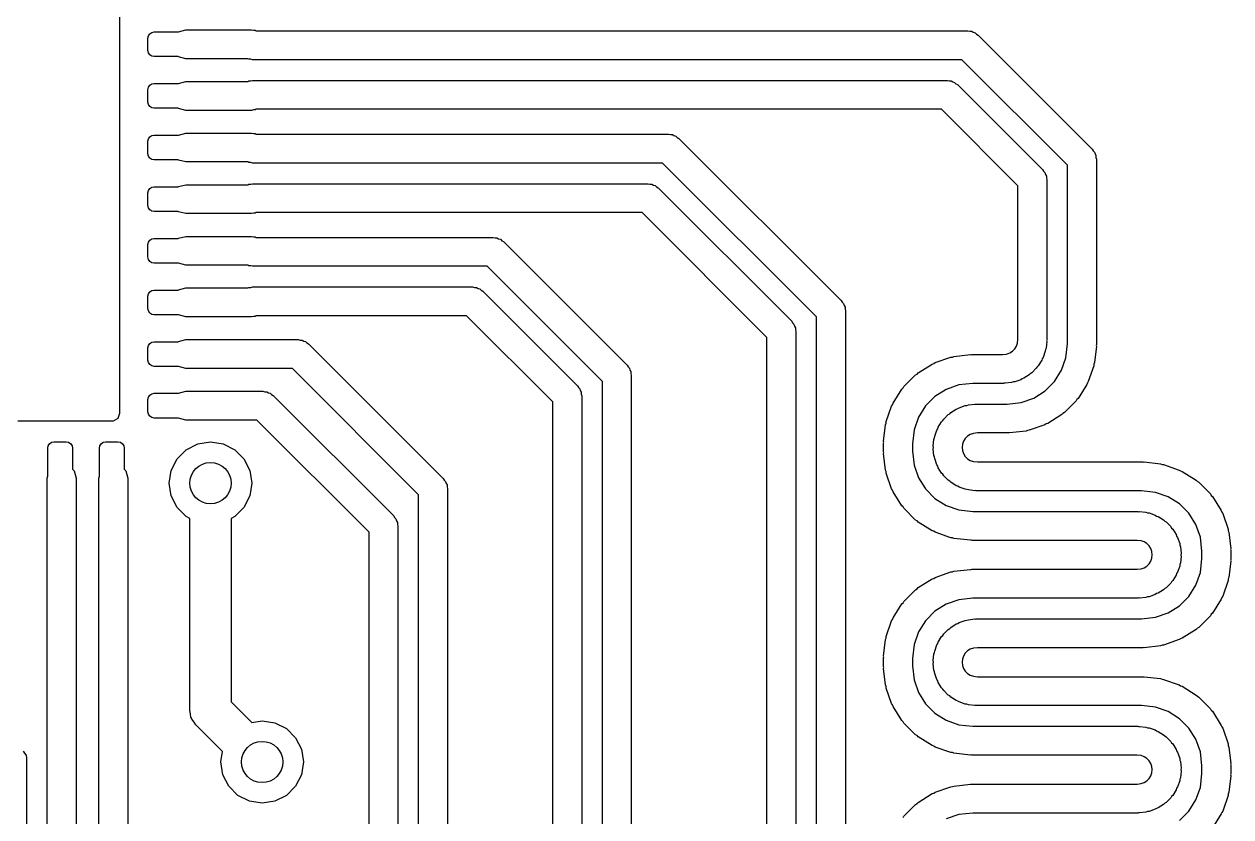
# Model space of a CAD drawing. Extents: x 2.37 to 5.13, y -5.38 to -2.62.
# Drawn here: x 3.7637 to 4.2234, y -4.3044 to -4.0022 of the extents above; entities that cross this region are included whole.
import ezdxf

# ---------------------------------------------------------------- set-up
doc = ezdxf.new("R2010")
doc.units = 0
doc.header["$MEASUREMENT"] = 0
doc.layers.add('BLACK', color=7, linetype='CONTINUOUS')

msp = doc.modelspace()

# ---------------------------------------------------------------- linework, layer by layer
at = {"layer": 'BLACK', "linetype": 'CONTINUOUS'}
for p, q in [((3.8, -3.84939), (3.8, -4.15061)), ((3.81082, -4.00748), (3.811, -4.00658)), ((3.81082, -4.0122), (3.81082, -4.00748)), ((3.811, -4.00658), (3.81151, -4.00581)), ((3.81151, -4.00581), (3.81228, -4.0053)), ((3.81228, -4.0053), (3.81318, -4.00512)), ((3.81318, -4.00512), (3.82239, -4.00512)), ((3.82239, -4.00512), (3.82244, -4.00507)), ((3.82244, -4.00507), (3.8252, -4.00433)), ((3.8252, -4.00433), (3.8503, -4.00433)), ((3.8503, -4.00433), (3.851, -4.00452)), ((3.851, -4.00452), (3.85172, -4.00452)), ((3.85172, -4.00452), (3.85208, -4.00472)), ((3.85208, -4.00472), (4.1232, -4.00472)), ((4.1232, -4.00472), (4.1239, -4.00491)), ((4.1239, -4.00491), (4.12463, -4.00491)), ((4.12463, -4.00491), (4.12525, -4.00528)), ((4.12525, -4.00528), (4.12595, -4.00546)), ((4.12595, -4.00546), (4.12647, -4.00598)), ((4.12647, -4.00598), (4.1271, -4.00634)), ((4.1271, -4.00634), (4.17055, -4.04979)), ((3.811, -4.01311), (3.81082, -4.0122)), ((3.81151, -4.01388), (3.811, -4.01311)), ((3.81228, -4.01439), (3.81151, -4.01388)), ((3.81318, -4.01457), (3.81228, -4.01439)), ((3.82239, -4.01457), (3.81318, -4.01457)), ((3.82244, -4.01462), (3.82239, -4.01457)), ((3.8252, -4.01535), (3.82244, -4.01462)), ((3.84891, -4.01535), (3.8252, -4.01535)), ((3.84926, -4.01556), (3.84891, -4.01535)), ((3.84999, -4.01556), (3.84926, -4.01556)), ((3.85069, -4.01575), (3.84999, -4.01556)), ((4.12092, -4.01575), (3.85069, -4.01575)), ((4.16114, -4.05597), (4.12092, -4.01575)), ((3.81082, -4.02717), (3.811, -4.02626)), ((3.811, -4.02626), (3.81151, -4.0255)), ((3.81151, -4.0255), (3.81228, -4.02498)), ((3.81228, -4.02498), (3.81318, -4.0248)), ((3.81318, -4.0248), (3.82239, -4.0248)), ((3.82239, -4.0248), (3.82244, -4.02475)), ((3.82244, -4.02475), (3.8252, -4.02402)), ((3.8252, -4.02402), (3.84891, -4.02402)), ((3.84891, -4.02402), (3.84926, -4.02381)), ((3.84926, -4.02381), (3.84999, -4.02381)), ((3.84999, -4.02381), (3.85069, -4.02362)), ((3.85069, -4.02362), (4.11537, -4.02362)), ((4.11537, -4.02362), (4.11607, -4.02381)), ((4.11607, -4.02381), (4.1168, -4.02381)), ((4.1168, -4.02381), (4.11743, -4.02417)), ((4.11743, -4.02417), (4.11813, -4.02436)), ((4.11813, -4.02436), (4.11864, -4.02487)), ((4.11864, -4.02487), (4.11927, -4.02524)), ((4.11927, -4.02524), (4.15165, -4.05762)), ((3.81082, -4.03189), (3.81082, -4.02717)), ((3.811, -4.03279), (3.81082, -4.03189)), ((3.81151, -4.03356), (3.811, -4.03279)), ((3.81228, -4.03407), (3.81151, -4.03356)), ((3.81318, -4.03425), (3.81228, -4.03407)), ((3.82239, -4.03425), (3.81318, -4.03425)), ((3.82244, -4.0343), (3.82239, -4.03425)), ((3.8252, -4.03504), (3.82244, -4.0343)), ((3.8503, -4.03504), (3.8252, -4.03504)), ((3.851, -4.03485), (3.8503, -4.03504)), ((3.85172, -4.03485), (3.851, -4.03485)), ((3.85208, -4.03465), (3.85172, -4.03485)), ((4.11309, -4.03465), (3.85208, -4.03465)), ((4.14224, -4.0638), (4.11309, -4.03465)), ((3.811, -4.04595), (3.81151, -4.04518)), ((3.81151, -4.04518), (3.81228, -4.04467)), ((3.81228, -4.04467), (3.81318, -4.04449)), ((3.81318, -4.04449), (3.82239, -4.04449)), ((3.82239, -4.04449), (3.82244, -4.04444)), ((3.82244, -4.04444), (3.8252, -4.0437)), ((3.8252, -4.0437), (3.8503, -4.0437)), ((3.8503, -4.0437), (3.851, -4.04389)), ((3.851, -4.04389), (3.85172, -4.04389)), ((3.85172, -4.04389), (3.85208, -4.04409)), ((3.85208, -4.04409), (4.00917, -4.04409)), ((4.00917, -4.04409), (4.00987, -4.04428)), ((4.00987, -4.04428), (4.0106, -4.04428)), ((4.0106, -4.04428), (4.01122, -4.04465)), ((4.01122, -4.04465), (4.01192, -4.04483)), ((4.01192, -4.04483), (4.01244, -4.04535)), ((4.01244, -4.04535), (4.01307, -4.04571)), ((3.81082, -4.04685), (3.811, -4.04595)), ((3.81082, -4.05157), (3.81082, -4.04685)), ((4.01307, -4.04571), (4.07495, -4.10759)), ((4.17055, -4.04979), (4.17091, -4.05042)), ((3.811, -4.05248), (3.81082, -4.05157)), ((3.81151, -4.05325), (3.811, -4.05248)), ((3.81228, -4.05376), (3.81151, -4.05325)), ((3.81318, -4.05394), (3.81228, -4.05376)), ((3.82239, -4.05394), (3.81318, -4.05394)), ((3.82244, -4.05399), (3.82239, -4.05394)), ((3.8252, -4.05472), (3.82244, -4.05399)), ((4.17091, -4.05042), (4.17142, -4.05093)), ((4.17142, -4.05093), (4.17161, -4.05163)), ((4.17161, -4.05163), (4.17197, -4.05226)), ((4.17197, -4.05226), (4.17197, -4.05299)), ((4.17197, -4.05299), (4.17216, -4.05369)), ((4.17216, -4.05369), (4.17216, -4.12433)), ((3.84891, -4.05472), (3.8252, -4.05472)), ((3.84926, -4.05493), (3.84891, -4.05472)), ((3.84999, -4.05493), (3.84926, -4.05493)), ((3.85069, -4.05512), (3.84999, -4.05493)), ((4.00689, -4.05512), (3.85069, -4.05512)), ((4.06554, -4.11377), (4.00689, -4.05512)), ((4.15165, -4.05762), (4.15201, -4.05824)), ((4.15201, -4.05824), (4.15252, -4.05876)), ((4.15252, -4.05876), (4.15271, -4.05946)), ((4.16114, -4.12402), (4.16114, -4.05597)), ((3.82244, -4.06412), (3.8252, -4.06339)), ((3.8252, -4.06339), (3.84891, -4.06339)), ((3.84891, -4.06339), (3.84926, -4.06318)), ((3.84926, -4.06318), (3.84999, -4.06318)), ((3.84999, -4.06318), (3.85069, -4.06299)), ((3.85069, -4.06299), (4.00134, -4.06299)), ((4.00134, -4.06299), (4.00204, -4.06318)), ((4.00204, -4.06318), (4.00277, -4.06318)), ((4.00277, -4.06318), (4.0034, -4.06354)), ((4.0034, -4.06354), (4.0041, -4.06373)), ((4.0041, -4.06373), (4.00461, -4.06424)), ((4.15271, -4.05946), (4.15308, -4.06009)), ((4.15308, -4.06009), (4.15308, -4.06081)), ((4.15308, -4.06081), (4.15326, -4.06151)), ((4.15326, -4.06151), (4.15326, -4.1226)), ((3.81082, -4.06654), (3.811, -4.06563)), ((3.81082, -4.07126), (3.81082, -4.06654)), ((3.811, -4.06563), (3.81151, -4.06487)), ((3.81151, -4.06487), (3.81228, -4.06435)), ((3.81228, -4.06435), (3.81318, -4.06417)), ((3.81318, -4.06417), (3.82239, -4.06417)), ((3.82239, -4.06417), (3.82244, -4.06412)), ((4.00461, -4.06424), (4.00524, -4.06461)), ((4.00524, -4.06461), (4.05605, -4.11542)), ((4.14224, -4.12229), (4.14224, -4.0638)), ((3.811, -4.07216), (3.81082, -4.07126)), ((3.81151, -4.07293), (3.811, -4.07216)), ((3.81228, -4.07344), (3.81151, -4.07293)), ((3.81318, -4.07362), (3.81228, -4.07344)), ((3.82239, -4.07362), (3.81318, -4.07362)), ((3.82244, -4.07367), (3.82239, -4.07362)), ((3.8252, -4.07441), (3.82244, -4.07367)), ((3.8503, -4.07441), (3.8252, -4.07441)), ((3.851, -4.07422), (3.8503, -4.07441)), ((3.85172, -4.07422), (3.851, -4.07422)), ((3.85208, -4.07402), (3.85172, -4.07422)), ((3.99906, -4.07402), (3.85208, -4.07402)), ((4.04664, -4.1216), (3.99906, -4.07402)), ((3.81082, -4.08622), (3.811, -4.08532)), ((3.81082, -4.09094), (3.81082, -4.08622)), ((3.811, -4.08532), (3.81151, -4.08455)), ((3.81151, -4.08455), (3.81228, -4.08404)), ((3.81228, -4.08404), (3.81318, -4.08386)), ((3.81318, -4.08386), (3.82239, -4.08386)), ((3.82239, -4.08386), (3.82244, -4.08381)), ((3.82244, -4.08381), (3.8252, -4.08307)), ((3.8252, -4.08307), (3.8503, -4.08307)), ((3.8503, -4.08307), (3.851, -4.08326)), ((3.851, -4.08326), (3.85172, -4.08326)), ((3.85172, -4.08326), (3.85208, -4.08346)), ((3.85208, -4.08346), (3.94234, -4.08346)), ((3.94234, -4.08346), (3.94304, -4.08365)), ((3.94304, -4.08365), (3.94377, -4.08365)), ((3.94377, -4.08365), (3.94439, -4.08402)), ((3.94439, -4.08402), (3.94509, -4.0842)), ((3.94509, -4.0842), (3.94561, -4.08472)), ((3.94561, -4.08472), (3.94624, -4.08508)), ((3.94624, -4.08508), (3.99335, -4.13219)), ((3.811, -4.09185), (3.81082, -4.09094)), ((3.81151, -4.09262), (3.811, -4.09185)), ((3.81228, -4.09313), (3.81151, -4.09262)), ((3.81318, -4.09331), (3.81228, -4.09313)), ((3.82239, -4.09331), (3.81318, -4.09331)), ((3.82244, -4.09336), (3.82239, -4.09331)), ((3.8252, -4.09409), (3.82244, -4.09336)), ((3.84891, -4.09409), (3.8252, -4.09409)), ((3.84926, -4.0943), (3.84891, -4.09409)), ((3.84999, -4.0943), (3.84926, -4.0943)), ((3.85069, -4.09449), (3.84999, -4.0943)), ((3.94006, -4.09449), (3.85069, -4.09449)), ((3.98394, -4.13837), (3.94006, -4.09449)), ((3.81082, -4.10591), (3.811, -4.105)), ((3.811, -4.105), (3.81151, -4.10424)), ((3.81151, -4.10424), (3.81228, -4.10372)), ((3.81228, -4.10372), (3.81318, -4.10354)), ((3.81318, -4.10354), (3.82239, -4.10354)), ((3.82239, -4.10354), (3.82244, -4.10349)), ((3.82244, -4.10349), (3.8252, -4.10276)), ((3.8252, -4.10276), (3.84891, -4.10276)), ((3.84891, -4.10276), (3.84926, -4.10255)), ((3.84926, -4.10255), (3.84999, -4.10255)), ((3.84999, -4.10255), (3.85069, -4.10236)), ((3.85069, -4.10236), (3.93451, -4.10236)), ((3.93451, -4.10236), (3.93521, -4.10255)), ((3.93521, -4.10255), (3.93594, -4.10255)), ((3.93594, -4.10255), (3.93657, -4.10291)), ((3.93657, -4.10291), (3.93727, -4.1031)), ((3.93727, -4.1031), (3.93778, -4.10361)), ((3.93778, -4.10361), (3.93841, -4.10398)), ((3.93841, -4.10398), (3.97445, -4.14002)), ((3.81082, -4.11063), (3.81082, -4.10591)), ((4.07495, -4.10759), (4.07531, -4.10822)), ((4.07531, -4.10822), (4.07582, -4.10873)), ((4.07582, -4.10873), (4.07601, -4.10943)), ((4.07601, -4.10943), (4.07637, -4.11006)), ((3.811, -4.11153), (3.81082, -4.11063)), ((3.81151, -4.1123), (3.811, -4.11153)), ((3.81228, -4.11281), (3.81151, -4.1123)), ((3.81318, -4.11299), (3.81228, -4.11281)), ((3.82239, -4.11299), (3.81318, -4.11299)), ((3.82244, -4.11304), (3.82239, -4.11299)), ((3.8252, -4.11378), (3.82244, -4.11304)), ((3.8503, -4.11378), (3.8252, -4.11378)), ((3.851, -4.11359), (3.8503, -4.11378)), ((3.85172, -4.11359), (3.851, -4.11359)), ((3.85208, -4.11339), (3.85172, -4.11359)), ((3.93223, -4.11339), (3.85208, -4.11339)), ((3.96504, -4.1462), (3.93223, -4.11339)), ((4.06554, -4.59969), (4.06554, -4.11377)), ((4.07637, -4.11006), (4.07637, -4.11079)), ((4.07637, -4.11079), (4.07656, -4.11149)), ((4.07656, -4.11149), (4.07656, -4.5974)), ((4.05605, -4.11542), (4.05641, -4.11604)), ((4.05641, -4.11604), (4.05692, -4.11656)), ((4.05692, -4.11656), (4.05711, -4.11726)), ((4.05711, -4.11726), (4.05748, -4.11789)), ((4.05748, -4.11789), (4.05748, -4.11861)), ((4.05748, -4.11861), (4.05766, -4.11931)), ((3.81151, -4.12392), (3.81228, -4.12341)), ((3.81228, -4.12341), (3.81318, -4.12323)), ((3.81318, -4.12323), (3.82239, -4.12323)), ((3.82239, -4.12323), (3.82244, -4.12318)), ((3.82244, -4.12318), (3.8252, -4.12244)), ((3.8252, -4.12244), (3.86811, -4.12244)), ((3.86811, -4.12244), (3.86881, -4.12263)), ((3.86881, -4.12263), (3.86954, -4.12263)), ((3.86954, -4.12263), (3.87017, -4.12299)), ((3.87017, -4.12299), (3.87087, -4.12318)), ((3.87087, -4.12318), (3.87138, -4.12369)), ((4.04664, -4.60751), (4.04664, -4.1216)), ((4.05766, -4.11931), (4.05766, -4.60523)), ((4.14207, -4.12382), (4.14224, -4.12229)), ((4.15323, -4.12322), (4.15295, -4.12567)), ((4.15326, -4.1226), (4.15318, -4.12291)), ((4.15318, -4.12291), (4.15323, -4.12322)), ((3.81082, -4.12559), (3.811, -4.12469)), ((3.81082, -4.13031), (3.81082, -4.12559)), ((3.811, -4.12469), (3.81151, -4.12392)), ((3.87138, -4.12369), (3.87201, -4.12406)), ((3.87201, -4.12406), (3.92335, -4.17539)), ((4.13642, -4.12811), (4.13795, -4.12794)), ((4.13795, -4.12794), (4.1391, -4.12753)), ((4.1391, -4.12753), (4.14014, -4.12688)), ((4.14014, -4.12688), (4.14101, -4.12601)), ((4.14101, -4.12601), (4.14166, -4.12498)), ((4.14166, -4.12498), (4.14207, -4.12382)), ((4.15268, -4.12687), (4.15186, -4.1292)), ((4.15272, -4.12625), (4.15268, -4.12687)), ((4.15295, -4.12567), (4.15272, -4.12625)), ((4.16053, -4.12937), (4.16114, -4.12402)), ((4.17213, -4.12495), (4.17142, -4.13122)), ((4.17216, -4.12433), (4.17208, -4.12463)), ((4.17208, -4.12463), (4.17213, -4.12495)), ((3.811, -4.13122), (3.81082, -4.13031)), ((3.81151, -4.13199), (3.811, -4.13122)), ((3.81228, -4.1325), (3.81151, -4.13199)), ((3.81318, -4.13268), (3.81228, -4.1325)), ((3.82239, -4.13268), (3.81318, -4.13268)), ((3.82244, -4.13273), (3.82239, -4.13268)), ((3.99335, -4.13219), (3.99371, -4.13282)), ((4.10424, -4.13511), (4.10958, -4.13175)), ((4.10958, -4.13175), (4.11018, -4.13156)), ((4.11018, -4.13156), (4.11069, -4.13121)), ((4.11069, -4.13121), (4.11665, -4.12913)), ((4.11665, -4.12913), (4.11727, -4.12908)), ((4.11727, -4.12908), (4.11786, -4.12885)), ((4.11786, -4.12885), (4.12413, -4.12815)), ((4.12413, -4.12815), (4.12444, -4.12819)), ((4.12444, -4.12819), (4.12475, -4.12811)), ((4.12475, -4.12811), (4.13642, -4.12811)), ((4.15001, -4.13241), (4.14956, -4.13283)), ((4.15133, -4.13032), (4.15001, -4.13241)), ((4.15151, -4.12972), (4.15133, -4.13032)), ((4.15186, -4.1292), (4.15151, -4.12972)), ((4.15886, -4.13415), (4.16053, -4.12937)), ((4.17114, -4.13242), (4.16906, -4.13838)), ((4.17119, -4.1318), (4.17114, -4.13242)), ((4.17142, -4.13122), (4.17119, -4.1318)), ((3.8252, -4.13346), (3.82244, -4.13273)), ((3.86583, -4.13346), (3.8252, -4.13346)), ((3.91394, -4.18157), (3.86583, -4.13346)), ((3.99371, -4.13282), (3.99422, -4.13333)), ((3.99422, -4.13333), (3.99441, -4.13403)), ((3.99441, -4.13403), (3.99477, -4.13466)), ((3.99477, -4.13466), (3.99477, -4.13539)), ((3.99477, -4.13539), (3.99496, -4.13609)), ((3.99496, -4.13609), (3.99496, -4.6538)), ((4.09881, -4.14034), (4.10327, -4.13588)), ((4.10327, -4.13588), (4.10381, -4.13556)), ((4.10381, -4.13556), (4.10424, -4.13511)), ((4.14444, -4.1372), (4.14385, -4.13738)), ((4.14653, -4.13589), (4.14444, -4.1372)), ((4.14696, -4.13543), (4.14653, -4.13589)), ((4.1475, -4.13512), (4.14696, -4.13543)), ((4.14924, -4.13337), (4.1475, -4.13512)), ((4.14956, -4.13283), (4.14924, -4.13337)), ((4.15616, -4.13845), (4.15886, -4.13415)), ((3.97445, -4.14002), (3.97481, -4.14064)), ((3.97481, -4.14064), (3.97532, -4.14116)), ((3.97532, -4.14116), (3.97551, -4.14186)), ((3.97551, -4.14186), (3.97588, -4.14249)), ((3.98394, -4.65609), (3.98394, -4.13837)), ((4.09468, -4.14665), (4.09804, -4.14131)), ((4.09804, -4.14131), (4.0985, -4.14088)), ((4.0985, -4.14088), (4.09881, -4.14034)), ((4.11492, -4.14141), (4.11063, -4.14411)), ((4.11971, -4.13974), (4.11492, -4.14141)), ((4.12506, -4.13914), (4.11971, -4.13974)), ((4.13673, -4.13914), (4.12506, -4.13914)), ((4.13703, -4.13905), (4.13673, -4.13914)), ((4.13734, -4.1391), (4.13703, -4.13905)), ((4.1398, -4.13882), (4.13734, -4.1391)), ((4.14038, -4.1386), (4.1398, -4.13882)), ((4.141, -4.13855), (4.14038, -4.1386)), ((4.14333, -4.13773), (4.141, -4.13855)), ((4.14385, -4.13738), (4.14333, -4.13773)), ((4.15258, -4.14203), (4.15616, -4.13845)), ((4.16852, -4.13949), (4.16517, -4.14484)), ((4.16871, -4.1389), (4.16852, -4.13949)), ((4.16906, -4.13838), (4.16871, -4.1389)), ((3.81082, -4.14528), (3.811, -4.14437)), ((3.81082, -4.15), (3.81082, -4.14528)), ((3.811, -4.14437), (3.81151, -4.14361)), ((3.81151, -4.14361), (3.81228, -4.14309)), ((3.81228, -4.14309), (3.81318, -4.14291)), ((3.81318, -4.14291), (3.82239, -4.14291)), ((3.82239, -4.14291), (3.82244, -4.14286)), ((3.82244, -4.14286), (3.8252, -4.14213)), ((3.8252, -4.14213), (3.85464, -4.14213)), ((3.85464, -4.14213), (3.85534, -4.14231)), ((3.85534, -4.14231), (3.85606, -4.14231)), ((3.85606, -4.14231), (3.85669, -4.14268)), ((3.85669, -4.14268), (3.85739, -4.14286)), ((3.85739, -4.14286), (3.85791, -4.14338)), ((3.85791, -4.14338), (3.85854, -4.14374)), ((3.85854, -4.14374), (3.90445, -4.18965)), ((3.96504, -4.66391), (3.96504, -4.1462)), ((3.97588, -4.14249), (3.97588, -4.14321)), ((3.97588, -4.14321), (3.97606, -4.14391)), ((3.97606, -4.14391), (3.97606, -4.66163)), ((4.11063, -4.14411), (4.10704, -4.1477)), ((4.13815, -4.14701), (4.1435, -4.14641)), ((4.1435, -4.14641), (4.14828, -4.14473)), ((4.14828, -4.14473), (4.15258, -4.14203)), ((4.1644, -4.1458), (4.15993, -4.15027)), ((4.16471, -4.14526), (4.1644, -4.1458)), ((4.16517, -4.14484), (4.16471, -4.14526)), ((3.8, -4.15061), (3.79932, -4.15248)), ((3.811, -4.1509), (3.81082, -4.15)), ((3.81151, -4.15167), (3.811, -4.1509)), ((4.09206, -4.15372), (4.09414, -4.14776)), ((4.09414, -4.14776), (4.0945, -4.14725)), ((4.0945, -4.14725), (4.09468, -4.14665)), ((4.10704, -4.1477), (4.10434, -4.15199)), ((4.11396, -4.15277), (4.1157, -4.15103)), ((4.1157, -4.15103), (4.11625, -4.15072)), ((4.11625, -4.15072), (4.11667, -4.15026)), ((4.11667, -4.15026), (4.11876, -4.14895)), ((4.11876, -4.14895), (4.11936, -4.14876)), ((4.11936, -4.14876), (4.11987, -4.14841)), ((4.11987, -4.14841), (4.1222, -4.1476)), ((4.1222, -4.1476), (4.12282, -4.14755)), ((4.12282, -4.14755), (4.12341, -4.14732)), ((4.12341, -4.14732), (4.12586, -4.14704)), ((4.12586, -4.14704), (4.12617, -4.14709)), ((4.12617, -4.14709), (4.12648, -4.14701)), ((4.12648, -4.14701), (4.13815, -4.14701)), ((4.15897, -4.15104), (4.15362, -4.1544)), ((4.15939, -4.15058), (4.15897, -4.15104)), ((4.15993, -4.15027), (4.15939, -4.15058)), ((3.77378, -4.15354), (3.76124, -4.15354)), ((3.77392, -4.15354), (3.77378, -4.15354)), ((3.77398, -4.15352), (3.77392, -4.15354)), ((3.78073, -4.15352), (3.77398, -4.15352)), ((3.78079, -4.15354), (3.78073, -4.15352)), ((3.78093, -4.15354), (3.78079, -4.15354)), ((3.79347, -4.15354), (3.78093, -4.15354)), ((3.7936, -4.15354), (3.79347, -4.15354)), ((3.79367, -4.15352), (3.7936, -4.15354)), ((3.79709, -4.15352), (3.79367, -4.15352)), ((3.79759, -4.15348), (3.79709, -4.15352)), ((3.79932, -4.15248), (3.79759, -4.15348)), ((3.81228, -4.15218), (3.81151, -4.15167)), ((3.81318, -4.15236), (3.81228, -4.15218)), ((3.82239, -4.15236), (3.81318, -4.15236)), ((3.82244, -4.15241), (3.82239, -4.15236)), ((3.8252, -4.15315), (3.82244, -4.15241)), ((3.85235, -4.15315), (3.8252, -4.15315)), ((3.89504, -4.19583), (3.85235, -4.15315)), ((4.09108, -4.1612), (4.09178, -4.15493)), ((4.09178, -4.15493), (4.09201, -4.15434)), ((4.09201, -4.15434), (4.09206, -4.15372)), ((4.10434, -4.15199), (4.10267, -4.15678)), ((4.11188, -4.15583), (4.11319, -4.15374)), ((4.11319, -4.15374), (4.11365, -4.15331)), ((4.11365, -4.15331), (4.11396, -4.15277)), ((4.15251, -4.15493), (4.14655, -4.15702)), ((4.15302, -4.15458), (4.15251, -4.15493)), ((4.15362, -4.1544), (4.15302, -4.15458)), ((4.10267, -4.15678), (4.10207, -4.16213)), ((4.11025, -4.16047), (4.11048, -4.15989)), ((4.11048, -4.15989), (4.11053, -4.15927)), ((4.11053, -4.15927), (4.11134, -4.15694)), ((4.11134, -4.15694), (4.11169, -4.15643)), ((4.11169, -4.15643), (4.11188, -4.15583)), ((4.12219, -4.16013), (4.12154, -4.16117)), ((4.12306, -4.15926), (4.12219, -4.16013)), ((4.1241, -4.15861), (4.12306, -4.15926)), ((4.12526, -4.15821), (4.1241, -4.15861)), ((4.12678, -4.15803), (4.12526, -4.15821)), ((4.13846, -4.15803), (4.12678, -4.15803)), ((4.13876, -4.15795), (4.13846, -4.15803)), ((4.13907, -4.158), (4.13876, -4.15795)), ((4.14535, -4.15729), (4.13907, -4.158)), ((4.14593, -4.15706), (4.14535, -4.15729)), ((4.14655, -4.15702), (4.14593, -4.15706)), ((3.77263, -4.16378), (3.77281, -4.16288)), ((3.77263, -4.17449), (3.77263, -4.16378)), ((3.77281, -4.16288), (3.77332, -4.16211)), ((3.77332, -4.16211), (3.77409, -4.1616)), ((3.77409, -4.1616), (3.77499, -4.16142)), ((3.77499, -4.16142), (3.77972, -4.16142)), ((3.77972, -4.16142), (3.78062, -4.1616)), ((3.78062, -4.1616), (3.78139, -4.16211)), ((3.78139, -4.16211), (3.7819, -4.16288)), ((3.7819, -4.16288), (3.78208, -4.16378)), ((3.78208, -4.16378), (3.78208, -4.17179)), ((3.79231, -4.16378), (3.79249, -4.16288)), ((3.79231, -4.17449), (3.79231, -4.16378)), ((3.79249, -4.16288), (3.79301, -4.16211)), ((3.79301, -4.16211), (3.79377, -4.1616)), ((3.79377, -4.1616), (3.79468, -4.16142)), ((3.79468, -4.16142), (3.7994, -4.16142)), ((3.7994, -4.16142), (3.80031, -4.1616)), ((3.80031, -4.1616), (3.80107, -4.16211)), ((3.80107, -4.16211), (3.80158, -4.16288)), ((3.80158, -4.16288), (3.80176, -4.16378)), ((3.80176, -4.16378), (3.80176, -4.17179)), ((3.82191, -4.16791), (3.82539, -4.16442)), ((3.82539, -4.16442), (3.82978, -4.16219)), ((3.82978, -4.16219), (3.83465, -4.16142)), ((3.83465, -4.16142), (3.83951, -4.16219)), ((3.83951, -4.16219), (3.8439, -4.16442)), ((3.8439, -4.16442), (3.84739, -4.16791)), ((4.09104, -4.16182), (4.09112, -4.16151)), ((4.09104, -4.16527), (4.09104, -4.16182)), ((4.09112, -4.16151), (4.09108, -4.1612)), ((4.10207, -4.16213), (4.10207, -4.16496)), ((4.10997, -4.16293), (4.11025, -4.16047)), ((4.11007, -4.16354), (4.10997, -4.16293)), ((4.10997, -4.16416), (4.11007, -4.16354)), ((4.11025, -4.16661), (4.10997, -4.16416)), ((4.12114, -4.16233), (4.121, -4.16354)), ((4.121, -4.16354), (4.12114, -4.16476)), ((4.12154, -4.16117), (4.12114, -4.16233)), ((4.12114, -4.16476), (4.12154, -4.16592)), ((3.81967, -4.1723), (3.82191, -4.16791)), ((3.84739, -4.16791), (3.84962, -4.1723)), ((4.09112, -4.16558), (4.09104, -4.16527)), ((4.09108, -4.16589), (4.09112, -4.16558)), ((4.09178, -4.17216), (4.09108, -4.16589)), ((4.10207, -4.16496), (4.10267, -4.17031)), ((4.11048, -4.1672), (4.11025, -4.16661)), ((4.11053, -4.16782), (4.11048, -4.1672)), ((4.11134, -4.17015), (4.11053, -4.16782)), ((4.12154, -4.16592), (4.12219, -4.16696)), ((4.12219, -4.16696), (4.12306, -4.16783)), ((4.12306, -4.16783), (4.1241, -4.16848)), ((4.1241, -4.16848), (4.12526, -4.16888)), ((4.12526, -4.16888), (4.12678, -4.16906)), ((4.12678, -4.16906), (4.18965, -4.16906)), ((4.18965, -4.16906), (4.18996, -4.16914)), ((4.18996, -4.16914), (4.19027, -4.16909)), ((4.19027, -4.16909), (4.19654, -4.1698)), ((3.78208, -4.17179), (3.78273, -4.17244)), ((3.78273, -4.17244), (3.78346, -4.1752)), ((3.80176, -4.17179), (3.80241, -4.17244)), ((3.80241, -4.17244), (3.80315, -4.1752)), ((3.8189, -4.17717), (3.81967, -4.1723)), ((3.84962, -4.1723), (3.85039, -4.17717)), ((4.09201, -4.17275), (4.09178, -4.17216)), ((4.09206, -4.17337), (4.09201, -4.17275)), ((4.09414, -4.17933), (4.09206, -4.17337)), ((4.10267, -4.17031), (4.10434, -4.1751)), ((4.11169, -4.17066), (4.11134, -4.17015)), ((4.11188, -4.17126), (4.11169, -4.17066)), ((4.11319, -4.17335), (4.11188, -4.17126)), ((4.11365, -4.17377), (4.11319, -4.17335)), ((4.11396, -4.17432), (4.11365, -4.17377)), ((4.19654, -4.1698), (4.19713, -4.17003)), ((4.19713, -4.17003), (4.19775, -4.17007)), ((4.19775, -4.17007), (4.20371, -4.17216)), ((4.20371, -4.17216), (4.20422, -4.17251)), ((4.20422, -4.17251), (4.20482, -4.17269)), ((4.20482, -4.17269), (4.21016, -4.17605)), ((3.77244, -4.1752), (3.77263, -4.17449)), ((3.77244, -4.71132), (3.77244, -4.1752)), ((3.78346, -4.1752), (3.78346, -4.70903)), ((3.79213, -4.1752), (3.79231, -4.17449)), ((3.79213, -4.70428), (3.79213, -4.1752)), ((3.80315, -4.1752), (3.80315, -4.70199)), ((3.81967, -4.18203), (3.8189, -4.17717)), ((3.85039, -4.17717), (3.84962, -4.18203)), ((3.92335, -4.17539), (3.92371, -4.17602)), ((3.92371, -4.17602), (3.92422, -4.17654)), ((3.92422, -4.17654), (3.92441, -4.17724)), ((3.92441, -4.17724), (3.92477, -4.17786)), ((3.92477, -4.17786), (3.92477, -4.17859)), ((3.92477, -4.17859), (3.92496, -4.17929)), ((4.10434, -4.1751), (4.10704, -4.17939)), ((4.1157, -4.17606), (4.11396, -4.17432)), ((4.11625, -4.17637), (4.1157, -4.17606)), ((4.11667, -4.17683), (4.11625, -4.17637)), ((4.11876, -4.17814), (4.11667, -4.17683)), ((4.11936, -4.17833), (4.11876, -4.17814)), ((4.11987, -4.17868), (4.11936, -4.17833)), ((4.21016, -4.17605), (4.21059, -4.17651)), ((4.21059, -4.17651), (4.21113, -4.17682)), ((4.21113, -4.17682), (4.21559, -4.18129)), ((3.82191, -4.18642), (3.81967, -4.18203)), ((3.84962, -4.18203), (3.84739, -4.18642)), ((3.91394, -4.70609), (3.91394, -4.18157)), ((3.92496, -4.17929), (3.92496, -4.7038)), ((4.0945, -4.17984), (4.09414, -4.17933)), ((4.09468, -4.18044), (4.0945, -4.17984)), ((4.09804, -4.18578), (4.09468, -4.18044)), ((4.10704, -4.17939), (4.11063, -4.18298)), ((4.11063, -4.18298), (4.11492, -4.18568)), ((4.1222, -4.17949), (4.11987, -4.17868)), ((4.12282, -4.17954), (4.1222, -4.17949)), ((4.12341, -4.17977), (4.12282, -4.17954)), ((4.12586, -4.18005), (4.12341, -4.17977)), ((4.12617, -4.18), (4.12586, -4.18005)), ((4.12648, -4.18008), (4.12617, -4.18)), ((4.18934, -4.18008), (4.12648, -4.18008)), ((4.19469, -4.18068), (4.18934, -4.18008)), ((4.19948, -4.18236), (4.19469, -4.18068)), ((4.20377, -4.18506), (4.19948, -4.18236)), ((4.21559, -4.18129), (4.2159, -4.18183)), ((4.2159, -4.18183), (4.21636, -4.18225)), ((4.21636, -4.18225), (4.21972, -4.1876)), ((3.82539, -4.18991), (3.82191, -4.18642)), ((3.84739, -4.18642), (3.8439, -4.18991)), ((4.0985, -4.18621), (4.09804, -4.18578)), ((4.09881, -4.18675), (4.0985, -4.18621)), ((4.10327, -4.19121), (4.09881, -4.18675)), ((4.11492, -4.18568), (4.11971, -4.18735)), ((4.11971, -4.18735), (4.12506, -4.18795)), ((4.20736, -4.18864), (4.20377, -4.18506)), ((4.21972, -4.1876), (4.21991, -4.18819)), ((3.82677, -4.19061), (3.82539, -4.18991)), ((3.82677, -4.26378), (3.82677, -4.19061)), ((3.8439, -4.18991), (3.84252, -4.19061)), ((3.84252, -4.19061), (3.84252, -4.26052)), ((3.90445, -4.18965), (3.90481, -4.19028)), ((3.90481, -4.19028), (3.90532, -4.1908)), ((3.90532, -4.1908), (3.90551, -4.1915)), ((3.90551, -4.1915), (3.90588, -4.19212)), ((3.90588, -4.19212), (3.90588, -4.19285)), ((4.10381, -4.19152), (4.10327, -4.19121)), ((4.10424, -4.19198), (4.10381, -4.19152)), ((4.10958, -4.19534), (4.10424, -4.19198)), ((4.12506, -4.18795), (4.18792, -4.18795)), ((4.18792, -4.18795), (4.18823, -4.18804)), ((4.18823, -4.18804), (4.18854, -4.18799)), ((4.18854, -4.18799), (4.19099, -4.18827)), ((4.19099, -4.18827), (4.19158, -4.18849)), ((4.19158, -4.18849), (4.1922, -4.18854)), ((4.1922, -4.18854), (4.19453, -4.18936)), ((4.19453, -4.18936), (4.19504, -4.18971)), ((4.19504, -4.18971), (4.19564, -4.18989)), ((4.19564, -4.18989), (4.19773, -4.1912)), ((4.19773, -4.1912), (4.19815, -4.19166)), ((4.19815, -4.19166), (4.1987, -4.19197)), ((4.1987, -4.19197), (4.20044, -4.19372)), ((4.21006, -4.19294), (4.20736, -4.18864)), ((4.21991, -4.18819), (4.22026, -4.18871)), ((4.22026, -4.18871), (4.22234, -4.19467)), ((3.89504, -4.71391), (3.89504, -4.19583)), ((3.90588, -4.19285), (3.90606, -4.19355)), ((3.90606, -4.19355), (3.90606, -4.71163)), ((4.11018, -4.19553), (4.10958, -4.19534)), ((4.11069, -4.19588), (4.11018, -4.19553)), ((4.11665, -4.19796), (4.11069, -4.19588)), ((4.20044, -4.19372), (4.20075, -4.19426)), ((4.20075, -4.19426), (4.20121, -4.19468)), ((4.20121, -4.19468), (4.20252, -4.19677)), ((4.20252, -4.19677), (4.20271, -4.19737)), ((4.21173, -4.19772), (4.21006, -4.19294)), ((4.22234, -4.19467), (4.22239, -4.19529)), ((4.22239, -4.19529), (4.22262, -4.19587)), ((4.22262, -4.19587), (4.22332, -4.20214)), ((4.11727, -4.19801), (4.11665, -4.19796)), ((4.11786, -4.19824), (4.11727, -4.19801)), ((4.12413, -4.19894), (4.11786, -4.19824)), ((4.12444, -4.1989), (4.12413, -4.19894)), ((4.12475, -4.19898), (4.12444, -4.1989)), ((4.18762, -4.19898), (4.12475, -4.19898)), ((4.18914, -4.19915), (4.18762, -4.19898)), ((4.1903, -4.19956), (4.18914, -4.19915)), ((4.19134, -4.20021), (4.1903, -4.19956)), ((4.19221, -4.20107), (4.19134, -4.20021)), ((4.19286, -4.20211), (4.19221, -4.20107)), ((4.20271, -4.19737), (4.20306, -4.19789)), ((4.20306, -4.19789), (4.20387, -4.20022)), ((4.20387, -4.20022), (4.20392, -4.20084)), ((4.20392, -4.20084), (4.20415, -4.20142)), ((4.20415, -4.20142), (4.20443, -4.20387)), ((4.21233, -4.20307), (4.21173, -4.19772)), ((4.19326, -4.20327), (4.19286, -4.20211)), ((4.19286, -4.20687), (4.19326, -4.20571)), ((4.1934, -4.20449), (4.19326, -4.20327)), ((4.19326, -4.20571), (4.1934, -4.20449)), ((4.20443, -4.20511), (4.20415, -4.20756)), ((4.20443, -4.20387), (4.20433, -4.20449)), ((4.20433, -4.20449), (4.20443, -4.20511)), ((4.21173, -4.21126), (4.21233, -4.20591)), ((4.21233, -4.20591), (4.21233, -4.20307)), ((4.22332, -4.20214), (4.22328, -4.20246)), ((4.22328, -4.20246), (4.22336, -4.20276)), ((4.22336, -4.20622), (4.22328, -4.20652)), ((4.22336, -4.20276), (4.22336, -4.20622)), ((4.11727, -4.21097), (4.11786, -4.21074)), ((4.11786, -4.21074), (4.12413, -4.21004)), ((4.12413, -4.21004), (4.12444, -4.21008)), ((4.12444, -4.21008), (4.12475, -4.21)), ((4.12475, -4.21), (4.18762, -4.21)), ((4.18762, -4.21), (4.18914, -4.20983)), ((4.18914, -4.20983), (4.1903, -4.20942)), ((4.1903, -4.20942), (4.19134, -4.20877)), ((4.19134, -4.20877), (4.19221, -4.2079)), ((4.19221, -4.2079), (4.19286, -4.20687)), ((4.20387, -4.20876), (4.20306, -4.21109)), ((4.20392, -4.20814), (4.20387, -4.20876)), ((4.20415, -4.20756), (4.20392, -4.20814)), ((4.22332, -4.20684), (4.22262, -4.21311)), ((4.22328, -4.20652), (4.22332, -4.20684)), ((4.10424, -4.217), (4.10958, -4.21364)), ((4.10958, -4.21364), (4.11018, -4.21345)), ((4.11018, -4.21345), (4.11069, -4.2131)), ((4.11069, -4.2131), (4.11665, -4.21102)), ((4.11665, -4.21102), (4.11727, -4.21097)), ((4.20044, -4.21526), (4.1987, -4.21701)), ((4.20075, -4.21472), (4.20044, -4.21526)), ((4.20121, -4.2143), (4.20075, -4.21472)), ((4.20252, -4.21221), (4.20121, -4.2143)), ((4.20271, -4.21161), (4.20252, -4.21221)), ((4.20306, -4.21109), (4.20271, -4.21161)), ((4.21006, -4.21604), (4.21173, -4.21126)), ((4.22234, -4.21431), (4.22026, -4.22027)), ((4.22239, -4.21369), (4.22234, -4.21431)), ((4.22262, -4.21311), (4.22239, -4.21369)), ((4.09881, -4.22223), (4.10327, -4.21777)), ((4.10327, -4.21777), (4.10381, -4.21745)), ((4.10381, -4.21745), (4.10424, -4.217)), ((4.19453, -4.21962), (4.1922, -4.22044)), ((4.19504, -4.21927), (4.19453, -4.21962)), ((4.19564, -4.21909), (4.19504, -4.21927)), ((4.19773, -4.21778), (4.19564, -4.21909)), ((4.19815, -4.21732), (4.19773, -4.21778)), ((4.1987, -4.21701), (4.19815, -4.21732)), ((4.20736, -4.22034), (4.21006, -4.21604)), ((4.09468, -4.22854), (4.09804, -4.2232)), ((4.09804, -4.2232), (4.0985, -4.22277)), ((4.0985, -4.22277), (4.09881, -4.22223)), ((4.11492, -4.2233), (4.11063, -4.226)), ((4.11971, -4.22163), (4.11492, -4.2233)), ((4.12506, -4.22103), (4.11971, -4.22163)), ((4.18792, -4.22103), (4.12506, -4.22103)), ((4.18823, -4.22094), (4.18792, -4.22103)), ((4.18854, -4.22099), (4.18823, -4.22094)), ((4.19099, -4.22071), (4.18854, -4.22099)), ((4.19158, -4.22049), (4.19099, -4.22071)), ((4.1922, -4.22044), (4.19158, -4.22049)), ((4.19948, -4.22662), (4.20377, -4.22392)), ((4.20377, -4.22392), (4.20736, -4.22034)), ((4.21972, -4.22138), (4.21636, -4.22673)), ((4.21991, -4.22079), (4.21972, -4.22138)), ((4.22026, -4.22027), (4.21991, -4.22079)), ((4.09414, -4.22965), (4.0945, -4.22914)), ((4.0945, -4.22914), (4.09468, -4.22854)), ((4.11063, -4.226), (4.10704, -4.22959)), ((4.12282, -4.22944), (4.12341, -4.22921)), ((4.12341, -4.22921), (4.12586, -4.22893)), ((4.12586, -4.22893), (4.12617, -4.22898)), ((4.12617, -4.22898), (4.12648, -4.2289)), ((4.12648, -4.2289), (4.18934, -4.2289)), ((4.18934, -4.2289), (4.19469, -4.2283)), ((4.19469, -4.2283), (4.19948, -4.22662)), ((4.21559, -4.22769), (4.21113, -4.23216)), ((4.2159, -4.22715), (4.21559, -4.22769)), ((4.21636, -4.22673), (4.2159, -4.22715)), ((4.09206, -4.23561), (4.09414, -4.22965)), ((4.10704, -4.22959), (4.10434, -4.23388)), ((4.11396, -4.23466), (4.1157, -4.23292)), ((4.1157, -4.23292), (4.11625, -4.23261)), ((4.11625, -4.23261), (4.11667, -4.23215)), ((4.11667, -4.23215), (4.11876, -4.23084)), ((4.11876, -4.23084), (4.11936, -4.23065)), ((4.11936, -4.23065), (4.11987, -4.2303)), ((4.11987, -4.2303), (4.1222, -4.22948)), ((4.1222, -4.22948), (4.12282, -4.22944)), ((4.21016, -4.23293), (4.20482, -4.23629)), ((4.21059, -4.23247), (4.21016, -4.23293)), ((4.21113, -4.23216), (4.21059, -4.23247)), ((4.09108, -4.24309), (4.09178, -4.23682)), ((4.09178, -4.23682), (4.09201, -4.23623)), ((4.09201, -4.23623), (4.09206, -4.23561)), ((4.10434, -4.23388), (4.10267, -4.23867)), ((4.11134, -4.23883), (4.11169, -4.23832)), ((4.11169, -4.23832), (4.11188, -4.23772)), ((4.11188, -4.23772), (4.11319, -4.23563)), ((4.11319, -4.23563), (4.11365, -4.2352)), ((4.11365, -4.2352), (4.11396, -4.23466)), ((4.20371, -4.23682), (4.19775, -4.23891)), ((4.20422, -4.23647), (4.20371, -4.23682)), ((4.20482, -4.23629), (4.20422, -4.23647)), ((4.10267, -4.23867), (4.10207, -4.24402)), ((4.10997, -4.24482), (4.11025, -4.24236)), ((4.11025, -4.24236), (4.11048, -4.24178)), ((4.11048, -4.24178), (4.11053, -4.24116)), ((4.11053, -4.24116), (4.11134, -4.23883)), ((4.12219, -4.24202), (4.12154, -4.24306)), ((4.12306, -4.24115), (4.12219, -4.24202)), ((4.1241, -4.2405), (4.12306, -4.24115)), ((4.12526, -4.2401), (4.1241, -4.2405)), ((4.12678, -4.23992), (4.12526, -4.2401)), ((4.18965, -4.23992), (4.12678, -4.23992)), ((4.18996, -4.23984), (4.18965, -4.23992)), ((4.19027, -4.23989), (4.18996, -4.23984)), ((4.19654, -4.23918), (4.19027, -4.23989)), ((4.19713, -4.23895), (4.19654, -4.23918)), ((4.19775, -4.23891), (4.19713, -4.23895)), ((4.09104, -4.24371), (4.09112, -4.2434)), ((4.09104, -4.24716), (4.09104, -4.24371)), ((4.09112, -4.24747), (4.09104, -4.24716)), ((4.09112, -4.2434), (4.09108, -4.24309)), ((4.09108, -4.24778), (4.09112, -4.24747)), ((4.10207, -4.24402), (4.10207, -4.24685)), ((4.10207, -4.24685), (4.10267, -4.2522)), ((4.11007, -4.24543), (4.10997, -4.24482)), ((4.10997, -4.24605), (4.11007, -4.24543)), ((4.11025, -4.2485), (4.10997, -4.24605)), ((4.12114, -4.24422), (4.121, -4.24543)), ((4.121, -4.24543), (4.12114, -4.24665)), ((4.12154, -4.24306), (4.12114, -4.24422)), ((4.12114, -4.24665), (4.12154, -4.24781)), ((4.09178, -4.25405), (4.09108, -4.24778)), ((4.10267, -4.2522), (4.10434, -4.25699)), ((4.11048, -4.24909), (4.11025, -4.2485)), ((4.11053, -4.24971), (4.11048, -4.24909)), ((4.11134, -4.25204), (4.11053, -4.24971)), ((4.11169, -4.25255), (4.11134, -4.25204)), ((4.12154, -4.24781), (4.12219, -4.24885)), ((4.12219, -4.24885), (4.12306, -4.24972)), ((4.12306, -4.24972), (4.1241, -4.25037)), ((4.1241, -4.25037), (4.12526, -4.25077)), ((4.12526, -4.25077), (4.12678, -4.25095)), ((4.12678, -4.25095), (4.18965, -4.25095)), ((4.18965, -4.25095), (4.18996, -4.25103)), ((4.18996, -4.25103), (4.19027, -4.25098)), ((4.19027, -4.25098), (4.19654, -4.25169)), ((4.19654, -4.25169), (4.19713, -4.25192)), ((4.19713, -4.25192), (4.19775, -4.25196)), ((4.19775, -4.25196), (4.20371, -4.25405)), ((4.09201, -4.25463), (4.09178, -4.25405)), ((4.09206, -4.25526), (4.09201, -4.25463)), ((4.09414, -4.26122), (4.09206, -4.25526)), ((4.11188, -4.25315), (4.11169, -4.25255)), ((4.11319, -4.25524), (4.11188, -4.25315)), ((4.11365, -4.25566), (4.11319, -4.25524)), ((4.11396, -4.25621), (4.11365, -4.25566)), ((4.1157, -4.25795), (4.11396, -4.25621)), ((4.20371, -4.25405), (4.20422, -4.2544)), ((4.20422, -4.2544), (4.20482, -4.25458)), ((4.20482, -4.25458), (4.21016, -4.25794)), ((3.84252, -4.26052), (3.85035, -4.26835)), ((4.0945, -4.26173), (4.09414, -4.26122)), ((4.10434, -4.25699), (4.10704, -4.26128)), ((4.10704, -4.26128), (4.11063, -4.26487)), ((4.11625, -4.25826), (4.1157, -4.25795)), ((4.11667, -4.25872), (4.11625, -4.25826)), ((4.11876, -4.26003), (4.11667, -4.25872)), ((4.11936, -4.26022), (4.11876, -4.26003)), ((4.11987, -4.26057), (4.11936, -4.26022)), ((4.1222, -4.26138), (4.11987, -4.26057)), ((4.12282, -4.26143), (4.1222, -4.26138)), ((4.21016, -4.25794), (4.21059, -4.2584)), ((4.21059, -4.2584), (4.21113, -4.25871)), ((4.21113, -4.25871), (4.21559, -4.26318)), ((3.82706, -4.26506), (3.82677, -4.26378)), ((3.82721, -4.26637), (3.82706, -4.26506)), ((4.09468, -4.26233), (4.0945, -4.26173)), ((4.09804, -4.26767), (4.09468, -4.26233)), ((4.11063, -4.26487), (4.11492, -4.26757)), ((4.12341, -4.26166), (4.12282, -4.26143)), ((4.12586, -4.26194), (4.12341, -4.26166)), ((4.12617, -4.26189), (4.12586, -4.26194)), ((4.12648, -4.26197), (4.12617, -4.26189)), ((4.18934, -4.26197), (4.12648, -4.26197)), ((4.19469, -4.26257), (4.18934, -4.26197)), ((4.19948, -4.26425), (4.19469, -4.26257)), ((4.20377, -4.26695), (4.19948, -4.26425)), ((4.21559, -4.26318), (4.2159, -4.26372)), ((4.2159, -4.26372), (4.21636, -4.26414)), ((4.21636, -4.26414), (4.21972, -4.26949)), ((3.82745, -4.26675), (3.82721, -4.26637)), ((3.82755, -4.26719), (3.82745, -4.26675)), ((3.82837, -4.26822), (3.82755, -4.26719)), ((3.82907, -4.26934), (3.82837, -4.26822)), ((3.83921, -4.27948), (3.82907, -4.26934)), ((3.85035, -4.26835), (3.85433, -4.26772)), ((3.85433, -4.26772), (3.8592, -4.26849)), ((3.8592, -4.26849), (3.86359, -4.27072)), ((4.0985, -4.2681), (4.09804, -4.26767)), ((4.09881, -4.26864), (4.0985, -4.2681)), ((4.10327, -4.2731), (4.09881, -4.26864)), ((4.11492, -4.26757), (4.11971, -4.26924)), ((4.11971, -4.26924), (4.12506, -4.26984)), ((4.12506, -4.26984), (4.18792, -4.26984)), ((4.18792, -4.26984), (4.18823, -4.26993)), ((4.18823, -4.26993), (4.18854, -4.26988)), ((4.18854, -4.26988), (4.19099, -4.27016)), ((4.19099, -4.27016), (4.19158, -4.27038)), ((4.19158, -4.27038), (4.1922, -4.27043)), ((4.1922, -4.27043), (4.19453, -4.27125)), ((4.20736, -4.27053), (4.20377, -4.26695)), ((4.21006, -4.27482), (4.20736, -4.27053)), ((4.21972, -4.26949), (4.21991, -4.27008)), ((4.21991, -4.27008), (4.22026, -4.2706)), ((4.22026, -4.2706), (4.22234, -4.27656)), ((3.86359, -4.27072), (3.86707, -4.27421)), ((3.86707, -4.27421), (3.86931, -4.2786)), ((4.10381, -4.27341), (4.10327, -4.2731)), ((4.10424, -4.27387), (4.10381, -4.27341)), ((4.10958, -4.27723), (4.10424, -4.27387)), ((4.19453, -4.27125), (4.19504, -4.2716)), ((4.19504, -4.2716), (4.19564, -4.27178)), ((4.19564, -4.27178), (4.19773, -4.27309)), ((4.19773, -4.27309), (4.19815, -4.27355)), ((4.19815, -4.27355), (4.1987, -4.27386)), ((4.1987, -4.27386), (4.20044, -4.27561)), ((4.21173, -4.27961), (4.21006, -4.27482)), ((3.7633, -4.2793), (3.76445, -4.28093)), ((3.83858, -4.28346), (3.83921, -4.27948)), ((3.86931, -4.2786), (3.87008, -4.28346)), ((4.11018, -4.27741), (4.10958, -4.27723)), ((4.11069, -4.27777), (4.11018, -4.27741)), ((4.11665, -4.27985), (4.11069, -4.27777)), ((4.20044, -4.27561), (4.20075, -4.27615)), ((4.20075, -4.27615), (4.20121, -4.27657)), ((4.20121, -4.27657), (4.20252, -4.27866)), ((4.20252, -4.27866), (4.20271, -4.27926)), ((4.20271, -4.27926), (4.20306, -4.27978)), ((4.20306, -4.27978), (4.20387, -4.28211)), ((4.21233, -4.28496), (4.21173, -4.27961)), ((4.22234, -4.27656), (4.22239, -4.27718)), ((4.22239, -4.27718), (4.22262, -4.27776)), ((4.22262, -4.27776), (4.22332, -4.28403)), ((3.76445, -4.28093), (3.76455, -4.28169)), ((3.76455, -4.28169), (3.76455, -4.7106)), ((3.83935, -4.28833), (3.83858, -4.28346)), ((3.87008, -4.28346), (3.86931, -4.28833)), ((4.11727, -4.2799), (4.11665, -4.27985)), ((4.11786, -4.28013), (4.11727, -4.2799)), ((4.12413, -4.28083), (4.11786, -4.28013)), ((4.12444, -4.28079), (4.12413, -4.28083)), ((4.12475, -4.28087), (4.12444, -4.28079)), ((4.18762, -4.28087), (4.12475, -4.28087)), ((4.18914, -4.28104), (4.18762, -4.28087)), ((4.1903, -4.28144), (4.18914, -4.28104)), ((4.19134, -4.2821), (4.1903, -4.28144)), ((4.19221, -4.28296), (4.19134, -4.2821)), ((4.19286, -4.284), (4.19221, -4.28296)), ((4.19326, -4.28516), (4.19286, -4.284)), ((4.20387, -4.28211), (4.20392, -4.28273)), ((4.20392, -4.28273), (4.20415, -4.28331)), ((4.20415, -4.28331), (4.20443, -4.28576)), ((4.22332, -4.28403), (4.22328, -4.28435)), ((4.22328, -4.28435), (4.22336, -4.28465)), ((3.84159, -4.29272), (3.83935, -4.28833)), ((3.86931, -4.28833), (3.86707, -4.29272)), ((4.19221, -4.28979), (4.19286, -4.28876)), ((4.19286, -4.28876), (4.19326, -4.2876)), ((4.1934, -4.28638), (4.19326, -4.28516)), ((4.19326, -4.2876), (4.1934, -4.28638)), ((4.20443, -4.287), (4.20415, -4.28945)), ((4.20443, -4.28576), (4.20433, -4.28638)), ((4.20433, -4.28638), (4.20443, -4.287)), ((4.21173, -4.29315), (4.21233, -4.2878)), ((4.21233, -4.2878), (4.21233, -4.28496)), ((4.22332, -4.28873), (4.22262, -4.295)), ((4.22336, -4.28811), (4.22328, -4.28841)), ((4.22328, -4.28841), (4.22332, -4.28873)), ((4.22336, -4.28465), (4.22336, -4.28811)), ((3.84507, -4.2962), (3.84159, -4.29272)), ((3.86707, -4.29272), (3.86359, -4.2962)), ((4.11069, -4.29499), (4.11665, -4.29291)), ((4.11665, -4.29291), (4.11727, -4.29286)), ((4.11727, -4.29286), (4.11786, -4.29263)), ((4.11786, -4.29263), (4.12413, -4.29193)), ((4.12413, -4.29193), (4.12444, -4.29197)), ((4.12444, -4.29197), (4.12475, -4.29189)), ((4.12475, -4.29189), (4.18762, -4.29189)), ((4.18762, -4.29189), (4.18914, -4.29172)), ((4.18914, -4.29172), (4.1903, -4.29131)), ((4.1903, -4.29131), (4.19134, -4.29066)), ((4.19134, -4.29066), (4.19221, -4.28979)), ((4.20271, -4.2935), (4.20252, -4.29409)), ((4.20306, -4.29298), (4.20271, -4.2935)), ((4.20387, -4.29065), (4.20306, -4.29298)), ((4.20392, -4.29003), (4.20387, -4.29065)), ((4.20415, -4.28945), (4.20392, -4.29003)), ((4.21006, -4.29793), (4.21173, -4.29315)), ((3.84946, -4.29844), (3.84507, -4.2962)), ((3.86359, -4.2962), (3.8592, -4.29844)), ((4.10424, -4.29889), (4.10958, -4.29553)), ((4.10958, -4.29553), (4.11018, -4.29534)), ((4.11018, -4.29534), (4.11069, -4.29499)), ((4.20044, -4.29715), (4.1987, -4.2989)), ((4.20075, -4.29661), (4.20044, -4.29715)), ((4.20121, -4.29619), (4.20075, -4.29661)), ((4.20252, -4.29409), (4.20121, -4.29619)), ((4.20736, -4.30223), (4.21006, -4.29793)), ((4.22234, -4.2962), (4.22026, -4.30216)), ((4.22239, -4.29558), (4.22234, -4.2962)), ((4.22262, -4.295), (4.22239, -4.29558)), ((3.85433, -4.29921), (3.84946, -4.29844)), ((3.8592, -4.29844), (3.85433, -4.29921)), ((4.09881, -4.30412), (4.10327, -4.29966)), ((4.10327, -4.29966), (4.10381, -4.29934)), ((4.10381, -4.29934), (4.10424, -4.29889)), ((4.19099, -4.3026), (4.18854, -4.30288)), ((4.19158, -4.30238), (4.19099, -4.3026)), ((4.1922, -4.30233), (4.19158, -4.30238)), ((4.19453, -4.30151), (4.1922, -4.30233)), ((4.19504, -4.30116), (4.19453, -4.30151)), ((4.19564, -4.30098), (4.19504, -4.30116)), ((4.19773, -4.29967), (4.19564, -4.30098)), ((4.19815, -4.29921), (4.19773, -4.29967)), ((4.1987, -4.2989), (4.19815, -4.29921)), ((4.20377, -4.30581), (4.20736, -4.30223)), ((4.21991, -4.30268), (4.21972, -4.30327)), ((4.22026, -4.30216), (4.21991, -4.30268)), ((4.0985, -4.30466), (4.09881, -4.30412)), ((4.11971, -4.30352), (4.11492, -4.30519)), ((4.12506, -4.30291), (4.11971, -4.30352)), ((4.18792, -4.30291), (4.12506, -4.30291)), ((4.18823, -4.30283), (4.18792, -4.30291)), ((4.18854, -4.30288), (4.18823, -4.30283)), ((4.21972, -4.30327), (4.21636, -4.30862))]:
    msp.add_line(p, q, dxfattribs=at)
at = {"layer": 'BLACK'}
for centre in [(3.83465, -4.17717), (3.85433, -4.28346)]:
    msp.add_circle(centre, 0.00787, dxfattribs=at)

doc.saveas('drawing.dxf')
